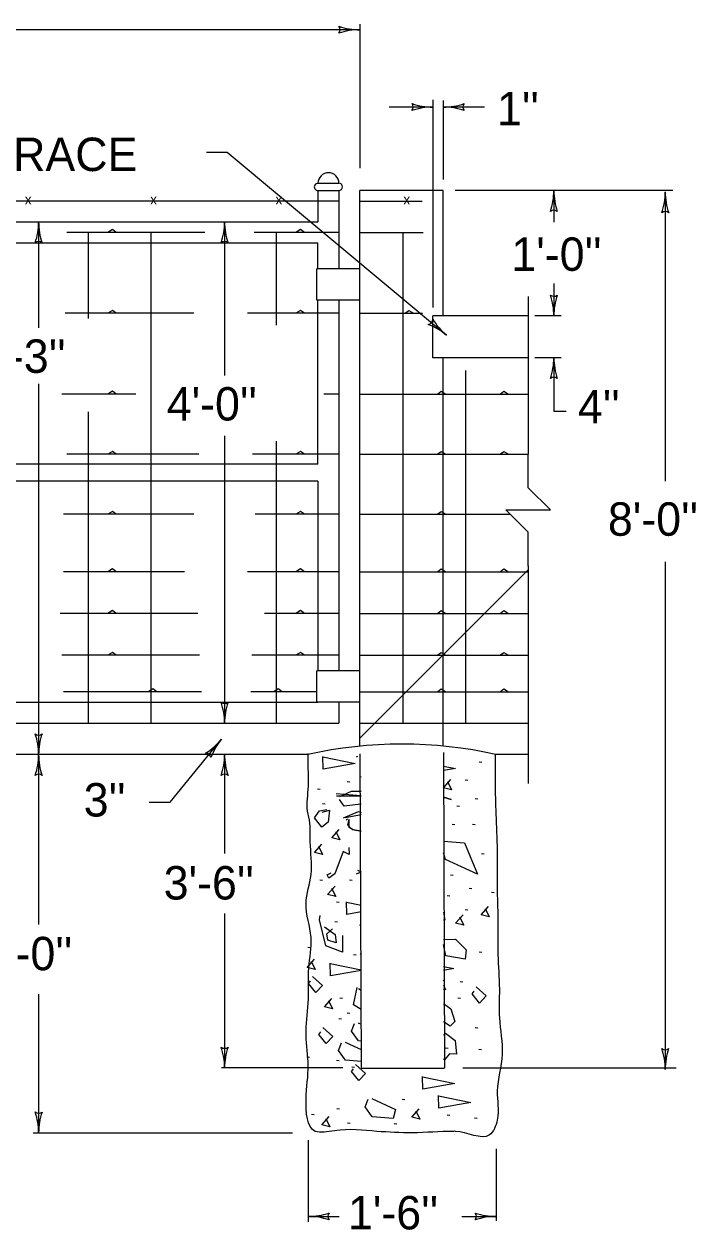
# Model space of a CAD drawing. Extents: x 997.6 to 1036.8, y 998.9 to 1022.9.
# Drawn here: x 1022.49 to 1026.51, y 1005.9 to 1013.12 of the extents above; entities that cross this region are included whole.
import ezdxf

# ---------------------------------------------------------------- set-up
doc = ezdxf.new("R2010")
doc.units = 0
doc.layers.add('Level 1', color=7, linetype='Continuous')

msp = doc.modelspace()

# ---------------------------------------------------------------- linework, layer by layer
at = {"layer": 'Level 1'}
for p, q in [((1024.4964, 1013.0844), (1018.5671, 1013.0844)), ((1024.4964, 1013.1182), (1024.4964, 1012.2565)), ((1024.9339, 1012.6646), (1024.9339, 1011.4223)), ((1024.9964, 1012.6603), (1024.9964, 1012.1878)), ((1024.9339, 1012.6218), (1024.6733, 1012.6218)), ((1025.242, 1012.6218), (1024.9964, 1012.6218)), ((1023.5787, 1012.3518), (1023.7037, 1012.3518)), ((1023.7037, 1012.3518), (1025.0158, 1011.2563)), ((1024.2464, 1012.1658), (1024.3719, 1012.1658)), ((1024.3714, 1012.0594), (1016.8714, 1012.0594)), ((1024.2464, 1012.1219), (1024.2464, 1011.9344)), ((1024.2464, 1012.1219), (1024.3714, 1012.1219)), ((1024.3714, 1012.1219), (1024.3714, 1011.6537)), ((1024.9964, 1012.1218), (1024.4964, 1012.1218)), ((1024.4964, 1008.797), (1024.4964, 1012.1218)), ((1024.4964, 1012.0594), (1024.8701, 1012.0594)), ((1024.9964, 1011.3718), (1024.9964, 1012.1218)), ((1026.3697, 1012.1218), (1025.0669, 1012.1218)), ((1025.6576, 1012.1218), (1025.6576, 1011.9322)), ((1026.324, 1012.1134), (1026.324, 1010.3835)), ((1016.9964, 1011.9344), (1024.2464, 1011.9344)), ((1022.5752, 1011.9344), (1022.5752, 1011.3014)), ((1023.6877, 1011.9344), (1023.6877, 1011.015)), ((1023.5687, 1011.8719), (1022.7445, 1011.8719)), ((1022.8714, 1011.8719), (1022.8714, 1011.3567)), ((1023.2464, 1011.8719), (1023.2464, 1008.9344)), ((1024.3714, 1011.8719), (1023.8652, 1011.8719)), ((1023.9964, 1011.8719), (1023.9964, 1011.3165)), ((1024.4963, 1011.8719), (1024.8748, 1011.8719)), ((1024.7536, 1011.8719), (1024.7536, 1010.1844)), ((1020.6722, 1011.8094), (1024.2464, 1011.8094)), ((1024.2464, 1011.6537), (1024.2464, 1011.8094)), ((1024.2389, 1011.4662), (1024.2389, 1011.6537)), ((1024.4964, 1011.6537), (1024.2389, 1011.6537)), ((1025.6576, 1011.5653), (1025.6576, 1011.3718)), ((1025.5036, 1011.4873), (1025.5036, 1010.5438)), ((1024.4964, 1011.4662), (1024.2389, 1011.4662)), ((1024.2464, 1010.4852), (1024.2464, 1011.4662)), ((1024.3714, 1011.4662), (1024.3714, 1009.2469)), ((1023.5033, 1011.3875), (1022.7345, 1011.3875)), ((1024.3714, 1011.3875), (1023.825, 1011.3875)), ((1024.4963, 1011.3875), (1024.8708, 1011.3875)), ((1024.9339, 1011.1218), (1024.9339, 1011.3718)), ((1025.5036, 1011.3718), (1024.9339, 1011.3718)), ((1025.7013, 1011.3718), (1025.5438, 1011.3718)), ((1025.5036, 1011.1218), (1024.9339, 1011.1218)), ((1024.9964, 1008.7975), (1024.9964, 1011.1218)), ((1025.7013, 1011.1218), (1025.5438, 1011.1218)), ((1025.6576, 1011.1218), (1025.6576, 1010.8011)), ((1025.1286, 1011.0452), (1025.1286, 1010.1844)), ((1022.5752, 1010.9647), (1022.5752, 1008.7463)), ((1023.1565, 1010.9032), (1022.7144, 1010.9032)), ((1024.3714, 1010.9032), (1024.2822, 1010.9032)), ((1024.4963, 1010.9032), (1025.5036, 1010.9032)), ((1022.8714, 1010.7988), (1022.8714, 1008.9344)), ((1025.6576, 1010.8011), (1025.7318, 1010.8011)), ((1023.6877, 1010.6532), (1023.6877, 1008.9344)), ((1023.9964, 1010.623), (1023.9964, 1008.9344)), ((1023.5335, 1010.5438), (1022.7445, 1010.5438)), ((1024.3714, 1010.5438), (1023.8551, 1010.5438)), ((1024.4963, 1010.5438), (1025.5036, 1010.5438)), ((1024.2464, 1010.4852), (1020.6722, 1010.4852)), ((1024.2464, 1010.3837), (1020.6722, 1010.3837)), ((1024.2464, 1010.3837), (1024.2464, 1009.2469)), ((1023.5033, 1010.1844), (1022.7244, 1010.1844)), ((1024.3714, 1010.1844), (1023.8702, 1010.1844)), ((1024.4963, 1010.1844), (1025.3963, 1010.1844)), ((1024.7536, 1010.1844), (1024.7536, 1008.9344)), ((1025.1286, 1010.1844), (1025.1286, 1008.9344)), ((1026.324, 1009.9011), (1026.324, 1006.8625)), ((1023.4481, 1009.8407), (1022.7244, 1009.8407)), ((1024.3714, 1009.8407), (1023.825, 1009.8407)), ((1024.4963, 1009.8407), (1025.5036, 1009.8407)), ((1024.4964, 1008.8447), (1025.5036, 1009.8518)), ((1025.5036, 1009.8771), (1025.5036, 1008.5742)), ((1023.5285, 1009.5907), (1022.7043, 1009.5907)), ((1024.3714, 1009.5907), (1023.9255, 1009.5907)), ((1024.4963, 1009.5907), (1025.5036, 1009.5907)), ((1023.5385, 1009.3407), (1022.7144, 1009.3407)), ((1024.3714, 1009.3407), (1023.8501, 1009.3407)), ((1024.4963, 1009.3407), (1025.5036, 1009.3407)), ((1024.4964, 1009.2469), (1024.2389, 1009.2469)), ((1024.2389, 1009.0594), (1024.2389, 1009.2469)), ((1023.5486, 1009.1219), (1022.7244, 1009.1219)), ((1024.2389, 1009.1219), (1023.8451, 1009.1219)), ((1024.4963, 1009.1219), (1025.5036, 1009.1219)), ((1020.6722, 1009.0594), (1024.2464, 1009.0594)), ((1024.4964, 1009.0594), (1024.2389, 1009.0594)), ((1024.3714, 1009.0594), (1024.3714, 1008.9344)), ((1016.8714, 1008.9344), (1024.3714, 1008.9344)), ((1024.4963, 1008.9344), (1025.5036, 1008.9344)), ((1023.362, 1008.4621), (1023.6692, 1008.839)), ((1024.1878, 1008.7469), (1016.9988, 1008.7469)), ((1022.5752, 1008.7463), (1022.5752, 1007.7293)), ((1023.6877, 1008.7463), (1023.6877, 1008.1546)), ((1024.4967, 1008.7516), (1024.5042, 1006.8708)), ((1024.9965, 1008.7596), (1025.004, 1006.8728)), ((1025.5036, 1008.7469), (1025.3115, 1008.7469)), ((1023.237, 1008.4621), (1023.362, 1008.4621)), ((1023.6877, 1007.796), (1023.6877, 1006.8713)), ((1022.5752, 1007.3124), (1022.5752, 1006.4825)), ((1024.396, 1006.8713), (1023.6688, 1006.8713)), ((1024.5042, 1006.8708), (1025.0042, 1006.8708)), ((1026.3893, 1006.8708), (1025.113, 1006.8708)), ((1022.5433, 1006.4825), (1024.0937, 1006.4825)), ((1024.1877, 1006.4393), (1024.1877, 1005.9512)), ((1025.3127, 1006.3873), (1025.3127, 1005.9565)), ((1024.1877, 1005.9825), (1024.3726, 1005.9825)), ((1025.1073, 1005.9825), (1025.3127, 1005.9825))]:
    msp.add_line(p, q, dxfattribs=at)
for points in [[(1023.0399, 1011.8719), (1023.0167, 1011.8893), (1022.9892, 1011.8719)], [(1024.1649, 1011.8719), (1024.1417, 1011.8893), (1024.1142, 1011.8719)], [(1023.0399, 1011.3875), (1023.0167, 1011.4049), (1022.9892, 1011.3875)], [(1024.1649, 1011.3875), (1024.1417, 1011.4049), (1024.1142, 1011.3875)], [(1024.7697, 1011.39), (1024.7896, 1011.405), (1024.8171, 1011.3875)], [(1023.0399, 1010.9032), (1023.0167, 1010.9206), (1022.9892, 1010.9032)], [(1024.9634, 1010.9057), (1024.9833, 1010.9206), (1025.0108, 1010.9032)], [(1025.3384, 1010.9057), (1025.3583, 1010.9206), (1025.3858, 1010.9032)], [(1023.0399, 1010.5438), (1023.0167, 1010.5612), (1022.9892, 1010.5438)], [(1024.1649, 1010.5438), (1024.1417, 1010.5612), (1024.1142, 1010.5438)], [(1024.9634, 1010.5463), (1024.9833, 1010.5613), (1025.0108, 1010.5438)], [(1025.3384, 1010.5463), (1025.3583, 1010.5613), (1025.3858, 1010.5438)], [(1025.5036, 1009.8771), (1025.5036, 1010.0771), (1025.3703, 1010.2104), (1025.6369, 1010.2104), (1025.5036, 1010.3438), (1025.5036, 1010.5438)], [(1023.0399, 1010.1844), (1023.0167, 1010.2018), (1022.9892, 1010.1844)], [(1024.1649, 1010.1844), (1024.1417, 1010.2018), (1024.1142, 1010.1844)], [(1024.9634, 1010.1869), (1024.9833, 1010.2018), (1025.0108, 1010.1844)], [(1023.0399, 1009.8407), (1023.0167, 1009.8581), (1022.9892, 1009.8407)], [(1024.1649, 1009.8407), (1024.1417, 1009.8581), (1024.1142, 1009.8407)], [(1024.9634, 1009.8432), (1024.9833, 1009.8581), (1025.0108, 1009.8407)], [(1025.3384, 1009.8432), (1025.3583, 1009.8581), (1025.3858, 1009.8407)], [(1023.0399, 1009.5907), (1023.0167, 1009.6081), (1022.9892, 1009.5907)], [(1024.1649, 1009.5907), (1024.1417, 1009.6081), (1024.1142, 1009.5907)], [(1024.9634, 1009.5932), (1024.9833, 1009.6081), (1025.0108, 1009.5907)], [(1025.3384, 1009.5932), (1025.3583, 1009.6081), (1025.3858, 1009.5907)], [(1023.0399, 1009.3407), (1023.0167, 1009.3581), (1022.9892, 1009.3407)], [(1024.1649, 1009.3407), (1024.1417, 1009.3581), (1024.1142, 1009.3407)], [(1024.9634, 1009.3432), (1024.9833, 1009.3581), (1025.0108, 1009.3407)], [(1025.3384, 1009.3432), (1025.3583, 1009.3581), (1025.3858, 1009.3407)], [(1023.2824, 1009.1219), (1023.2592, 1009.1393), (1023.2317, 1009.1219)], [(1024.0324, 1009.1219), (1024.0092, 1009.1393), (1023.9817, 1009.1219)], [(1024.9634, 1009.1244), (1024.9833, 1009.1393), (1025.0108, 1009.1219)], [(1025.3384, 1009.1244), (1025.3583, 1009.1393), (1025.3858, 1009.1219)], [(1024.2754, 1008.7328), (1024.4694, 1008.6928), (1024.2774, 1008.6588), (1024.2754, 1008.7348)], [(1024.4778, 1008.7323), (1024.4858, 1008.7363)], [(1024.9966, 1008.6782), (1025.0683, 1008.6634), (1024.9966, 1008.6507)], [(1025.2106, 1008.704), (1025.2266, 1008.702)], [(1024.494, 1008.6156), (1024.5042, 1008.6143)], [(1024.9966, 1008.5482), (1025.0404, 1008.598)], [(1025.1272, 1008.596), (1025.1432, 1008.594)], [(1024.2436, 1008.542), (1024.2596, 1008.54)], [(1024.3778, 1008.4963), (1024.4478, 1008.5283), (1024.5042, 1008.5283)], [(1024.4203, 1008.5862), (1024.4363, 1008.5842)], [(1025.0204, 1008.586), (1025.0444, 1008.536), (1024.9966, 1008.5479)], [(1024.273, 1008.4536), (1024.2891, 1008.4516)], [(1024.3558, 1008.5143), (1024.5042, 1008.5018)], [(1024.5042, 1008.4983), (1024.3578, 1008.4983)], [(1024.5042, 1008.4506), (1024.4698, 1008.4463), (1024.4038, 1008.4383), (1024.3758, 1008.4783)], [(1024.9966, 1008.4924), (1025.0439, 1008.4783), (1024.9966, 1008.4914)], [(1025.1861, 1008.4831), (1025.2021, 1008.4811)], [(1024.2718, 1008.4023), (1024.3158, 1008.4143), (1024.3078, 1008.3423), (1024.2698, 1008.3123), (1024.2258, 1008.3683), (1024.2558, 1008.4103), (1024.2998, 1008.4183)], [(1024.3998, 1008.3683), (1024.4898, 1008.4063), (1024.5042, 1008.3998)], [(1024.4118, 1008.3703), (1024.5042, 1008.3878)], [(1025.0781, 1008.4389), (1025.0941, 1008.4369)], [(1024.4238, 1008.3603), (1024.4158, 1008.3543)], [(1024.5042, 1008.2857), (1024.4538, 1008.2963), (1024.4258, 1008.3243), (1024.4338, 1008.3603)], [(1024.5042, 1008.2878), (1024.4578, 1008.2963), (1024.4338, 1008.3103), (1024.4338, 1008.3603)], [(1025.0486, 1008.3309), (1025.0647, 1008.3289)], [(1025.1713, 1008.3309), (1025.1873, 1008.3289)], [(1024.3528, 1008.2866), (1024.3768, 1008.2366), (1024.3288, 1008.2486), (1024.3728, 1008.2986)], [(1024.2498, 1008.1983), (1024.2738, 1008.1483), (1024.2258, 1008.1603), (1024.2698, 1008.2103)], [(1024.4318, 1008.1903), (1024.4338, 1008.1483), (1024.3978, 1008.1663), (1024.3478, 1008.0322), (1024.3118, 1008.0062), (1024.3018, 1008.0262), (1024.3258, 1008.0382)], [(1024.9966, 1008.2289), (1025.1239, 1008.2183), (1025.1999, 1008.0302), (1025.0099, 1008.1183), (1024.9966, 1008.1593)], [(1025.2253, 1008.1542), (1025.2413, 1008.1522)], [(1024.4998, 1008.0402), (1024.4758, 1008.0302)], [(1024.4838, 1008.0542), (1024.5042, 1008.0454)], [(1025.0388, 1008.0266), (1025.0548, 1008.0246)], [(1024.2583, 1007.9971), (1024.2743, 1007.9951)], [(1024.3283, 1007.9478), (1024.3523, 1007.8978), (1024.3043, 1007.9098), (1024.3483, 1007.9598)], [(1024.435, 1007.9971), (1024.451, 1007.9951)], [(1025.1518, 1007.9481), (1025.1678, 1007.9461)], [(1025.0192, 1007.9038), (1025.0352, 1007.9018)], [(1025.2843, 1007.9235), (1025.3003, 1007.9215)], [(1024.3565, 1007.8646), (1024.3725, 1007.8626)], [(1024.5042, 1007.805), (1024.4198, 1007.7901), (1024.4178, 1007.8661)], [(1024.4178, 1007.8641), (1024.5042, 1007.8463)], [(1024.9966, 1007.8028), (1025.0059, 1007.7561), (1024.9966, 1007.7561)], [(1025.1272, 1007.8204), (1025.1432, 1007.8184)], [(1025.2476, 1007.8259), (1025.2716, 1007.7759), (1025.2235, 1007.7879), (1025.2676, 1007.8379)], [(1024.3938, 1007.6641), (1024.3938, 1007.5641), (1024.2938, 1007.6021), (1024.2558, 1007.7581), (1024.2598, 1007.7842)], [(1024.3467, 1007.7468), (1024.3628, 1007.7448)], [(1024.494, 1007.7272), (1024.5042, 1007.7258)], [(1025.094, 1007.7761), (1025.1181, 1007.7261), (1025.07, 1007.7381), (1025.1141, 1007.7881)], [(1024.2858, 1007.7161), (1024.3498, 1007.6701), (1024.3558, 1007.6201), (1024.3058, 1007.6361), (1024.2998, 1007.6741), (1024.3338, 1007.7041)], [(1024.1848, 1007.5946), (1024.2008, 1007.5926)], [(1024.9966, 1007.6402), (1025.0699, 1007.6421), (1025.1339, 1007.5781), (1025.1279, 1007.5221), (1025.0119, 1007.5421), (1024.9966, 1007.6092)], [(1024.2056, 1007.5111), (1024.2296, 1007.4611), (1024.1815, 1007.4731), (1024.2256, 1007.5231)], [(1024.4596, 1007.5504), (1024.4756, 1007.5484)], [(1024.5042, 1007.5475), (1024.5011, 1007.5518), (1024.5042, 1007.5597)], [(1025.2106, 1007.5652), (1025.2266, 1007.5632)], [(1024.5042, 1007.4541), (1024.3215, 1007.4218), (1024.3195, 1007.4979)], [(1024.3195, 1007.4959), (1024.5042, 1007.4578)], [(1024.9966, 1007.4785), (1025.0585, 1007.4658), (1024.9966, 1007.4548)], [(1024.2138, 1007.4181), (1024.2738, 1007.3641), (1024.2338, 1007.3221), (1024.1898, 1007.3761), (1024.2018, 1007.3921)], [(1024.9966, 1007.3896), (1025.006, 1007.4003)], [(1024.9966, 1007.3663), (1025.01, 1007.3383), (1024.9966, 1007.3417)], [(1025.0978, 1007.3884), (1025.1138, 1007.3864)], [(1024.5042, 1007.2203), (1024.4598, 1007.2486), (1024.4818, 1007.3526)], [(1024.4898, 1007.3466), (1024.5042, 1007.3358)], [(1025.1922, 1007.3558), (1025.2522, 1007.3018), (1025.2122, 1007.2598), (1025.1682, 1007.3138), (1025.1802, 1007.3298)], [(1024.3087, 1007.2754), (1024.3327, 1007.2254), (1024.2847, 1007.2374), (1024.3287, 1007.2874)], [(1024.3762, 1007.2903), (1024.3922, 1007.2883)], [(1024.9966, 1007.2574), (1025.0406, 1007.2249), (1025.0646, 1007.1488), (1025.0366, 1007.1208), (1024.9966, 1007.1463)], [(1025.083, 1007.2903), (1025.099, 1007.2883)], [(1024.3713, 1007.1676), (1024.3873, 1007.1656)], [(1024.4203, 1007.2019), (1024.4363, 1007.1999)], [(1024.2759, 1007.1133), (1024.3359, 1007.0593), (1024.2959, 1007.0173), (1024.2519, 1007.0713), (1024.2639, 1007.0873)], [(1024.5042, 1007.0313), (1024.4891, 1007.0325), (1024.4471, 1007.0905), (1024.4651, 1007.1365)], [(1024.4871, 1007.1405), (1024.5042, 1007.1325)], [(1024.9966, 1007.067), (1025.0103, 1007.0798), (1025.0663, 1007.0358), (1025.0743, 1006.9538), (1025.0343, 1006.9558), (1025.0043, 1006.9198), (1024.9966, 1006.9249)], [(1025.1861, 1007.1136), (1025.2021, 1007.1116)], [(1024.5042, 1006.9099), (1024.4103, 1006.9174), (1024.3683, 1006.9754), (1024.3863, 1007.0214)], [(1024.4083, 1007.0254), (1024.5042, 1006.9808)], [(1024.1798, 1006.9368), (1024.1958, 1006.9348)], [(1025.0093, 1006.9908), (1025.0253, 1006.9888)], [(1025.2085, 1006.9833), (1025.2245, 1006.9813)], [(1024.3565, 1006.9173), (1024.3725, 1006.9153)], [(1024.4708, 1006.8925), (1024.5308, 1006.8385), (1024.4908, 1006.7965), (1024.4468, 1006.8505), (1024.4588, 1006.8665)], [(1024.4498, 1006.878), (1024.4658, 1006.876)], [(1024.965, 1006.8708), (1024.9757, 1006.8695)], [(1024.871, 1006.818), (1025.0651, 1006.778), (1024.873, 1006.744), (1024.871, 1006.82)], [(1024.5688, 1006.6876), (1024.7108, 1006.6216), (1024.6968, 1006.5696), (1024.5708, 1006.5796), (1024.5288, 1006.6376), (1024.5468, 1006.6836)], [(1024.7495, 1006.6848), (1024.7655, 1006.6828)], [(1024.9673, 1006.7038), (1025.1613, 1006.6638), (1024.9693, 1006.6298), (1024.9673, 1006.7058)], [(1024.2078, 1006.5945), (1024.2238, 1006.5925)], [(1024.2938, 1006.5688), (1024.3178, 1006.5188), (1024.2698, 1006.5308), (1024.3138, 1006.5808)], [(1024.3583, 1006.6284), (1024.3743, 1006.6264)], [(1024.8318, 1006.6151), (1024.8558, 1006.5651), (1024.8078, 1006.5771), (1024.8518, 1006.6271)], [(1025.0203, 1006.5908), (1025.0363, 1006.5888)], [(1024.4234, 1006.5418), (1024.4394, 1006.5398)], [(1024.7018, 1006.5381), (1024.7178, 1006.5361)], [(1025.1834, 1006.572), (1025.1994, 1006.57)]]:
    msp.add_lwpolyline(points, dxfattribs=at)
for centre, radius, start, end in [((1024.3478, 1013.0845), 0.0313, 318.7746, 40.89129), ((1024.4964, 1012.6935), 0.3909, 90, 108.66878), ((1024.4964, 1013.4754), 0.3909, 251.34716, 269.99389), ((1024.4964, 1012.6935), 0.3909, 89.98778, 90), ((1024.7853, 1012.6218), 0.0313, 318.7746, 40.89129), ((1024.9339, 1013.0127), 0.3909, 251.34716, 269.99389), ((1024.9964, 1013.0127), 0.3909, 270, 288.66878), ((1025.1451, 1012.6217), 0.0313, 138.7746, 220.89129), ((1024.9339, 1012.2308), 0.3909, 90, 108.66878), ((1024.9339, 1012.2308), 0.3909, 89.98778, 90), ((1024.9964, 1013.0127), 0.3909, 269.98778, 270), ((1024.9964, 1012.2308), 0.3909, 71.34716, 89.99389), ((1024.3092, 1012.1658), 0.0628, 0, 180), ((1024.2465, 1012.1439), 0.0219, 89.85495, 270.14505), ((1024.3713, 1012.1439), 0.0219, 270.14505, 89.85495), ((1025.2666, 1012.1218), 0.3909, 341.34716, 359.99389), ((1026.0485, 1012.1218), 0.3909, 180, 198.66878), ((1026.0485, 1012.1218), 0.3909, 179.98778, 180), ((1025.9331, 1012.1134), 0.3909, 341.34716, 359.99389), ((1026.7149, 1012.1134), 0.3909, 179.98778, 180), ((1026.7149, 1012.1134), 0.3909, 180, 198.66878), ((1025.6575, 1011.9731), 0.0313, 48.7746, 130.89129), ((1026.324, 1011.9648), 0.0313, 48.7746, 130.89129), ((1022.1842, 1011.9344), 0.3909, 341.34716, 359.99389), ((1022.9661, 1011.9344), 0.3909, 179.98778, 180), ((1022.9661, 1011.9344), 0.3909, 180, 198.66878), ((1023.2967, 1011.9344), 0.3909, 341.34716, 359.99389), ((1024.0786, 1011.9344), 0.3909, 179.98778, 180), ((1024.0786, 1011.9344), 0.3909, 180, 198.66878), ((1022.5751, 1011.7858), 0.0313, 48.7746, 130.89129), ((1023.6876, 1011.7858), 0.0313, 48.7746, 130.89129), ((1025.6576, 1011.5204), 0.0313, 228.7746, 310.89129), ((1025.2666, 1011.3718), 0.3909, 0, 18.66878), ((1026.0485, 1011.3718), 0.3909, 161.34716, 179.99389), ((1024.9017, 1011.3516), 0.0313, 278.91681, 1.03351), ((1025.2664, 1011.5563), 0.3909, 211.48937, 230.1361), ((1025.2666, 1011.3718), 0.3909, 359.98778, 0), ((1024.7653, 1010.9562), 0.3909, 50.14221, 68.811), ((1024.7653, 1010.9562), 0.3909, 50.12999, 50.14221), ((1025.2666, 1011.1218), 0.3909, 341.34716, 359.99389), ((1026.0485, 1011.1218), 0.3909, 180, 198.66878), ((1026.0485, 1011.1218), 0.3909, 179.98778, 180), ((1025.6575, 1010.9731), 0.0313, 48.7746, 130.89129), ((1023.6877, 1009.0831), 0.0313, 228.7746, 310.89129), ((1023.2967, 1008.9344), 0.3909, 0, 18.66878), ((1024.0786, 1008.9344), 0.3909, 161.34716, 179.99389), ((1023.2967, 1008.9344), 0.3909, 359.98778, 0), ((1022.5752, 1008.8949), 0.0313, 228.7746, 310.89129), ((1022.1842, 1008.7463), 0.3909, 0, 18.66878), ((1022.9661, 1008.7463), 0.3909, 161.34716, 179.99389), ((1023.3661, 1009.086), 0.3909, 302.16899, 320.81572), ((1023.9722, 1008.592), 0.3909, 140.82183, 159.49061), ((1023.9722, 1008.592), 0.3909, 140.80961, 140.82183), ((1024.749, 1006.247), 2.5625, 77.31962, 102.68038), ((1022.1842, 1008.7463), 0.3909, 341.34716, 359.99389), ((1022.9661, 1008.7463), 0.3909, 180, 198.66878), ((1022.9661, 1008.7463), 0.3909, 179.98778, 180), ((1022.1842, 1008.7463), 0.3909, 359.98778, 0), ((1023.5752, 1008.7238), 0.0313, 9.59643, 91.71312), ((1023.2967, 1008.7463), 0.3909, 341.34716, 359.99389), ((1024.0786, 1008.7463), 0.3909, 180, 198.66878), ((1024.0786, 1008.7463), 0.3909, 179.98778, 180), ((1022.5751, 1008.5976), 0.0313, 48.7746, 130.89129), ((1023.6876, 1008.5976), 0.0313, 48.7746, 130.89129), ((1023.6877, 1007.0199), 0.0313, 228.7746, 310.89129), ((1023.2967, 1006.8713), 0.3909, 0, 18.66878), ((1024.0786, 1006.8713), 0.3909, 161.34716, 179.99389), ((1026.324, 1007.0112), 0.0313, 228.7746, 310.89129), ((1025.9331, 1006.8625), 0.3909, 0, 18.66878), ((1026.7149, 1006.8625), 0.3909, 161.34716, 179.99389), ((1023.2967, 1006.8713), 0.3909, 359.98778, 0), ((1025.9331, 1006.8625), 0.3909, 359.98778, 0), ((1022.5752, 1006.6312), 0.0313, 228.7746, 310.89129), ((1022.1842, 1006.4825), 0.3909, 0, 18.66878), ((1022.9661, 1006.4825), 0.3909, 161.34716, 179.99389), ((1022.1842, 1006.4825), 0.3909, 359.98778, 0), ((1024.1877, 1006.3734), 0.3909, 270, 288.66878), ((1024.3363, 1005.9825), 0.0313, 138.7746, 220.89129), ((1025.164, 1005.9825), 0.0313, 318.7746, 40.89129), ((1025.3127, 1006.3734), 0.3909, 251.34716, 269.99389), ((1024.1877, 1006.3734), 0.3909, 269.98778, 270), ((1024.1877, 1005.5916), 0.3909, 71.34716, 89.99389), ((1025.3127, 1005.5916), 0.3909, 90, 108.66878), ((1025.3127, 1005.5916), 0.3909, 89.98778, 90)]:
    msp.add_arc(centre, radius, start, end, dxfattribs=at)
msp.add_spline([(1025.3063, 1008.7453), (1025.3063, 1008.7198), (1025.3063, 1008.5801), (1025.3105, 1008.3895), (1025.3188, 1008.1733), (1025.3188, 1007.9278), (1025.3231, 1007.7413), (1025.3231, 1007.5508), (1025.3316, 1007.3431), (1025.3316, 1007.1695), (1025.3486, 1006.9533), (1025.3188, 1006.7331), (1025.3188, 1006.5595), (1025.2723, 1006.4705), (1025.069, 1006.4918), (1025.0563, 1006.4918), (1024.8105, 1006.4833), (1024.5988, 1006.4918), (1024.3446, 1006.4958), (1024.2303, 1006.4918), (1024.1751, 1006.6823), (1024.1878, 1006.8856), (1024.1751, 1007.0678), (1024.1878, 1007.2583), (1024.1921, 1007.4703), (1024.2048, 1007.6523), (1024.1751, 1007.8558), (1024.2048, 1008.0293), (1024.2005, 1008.2243), (1024.1921, 1008.3726), (1024.1878, 1008.3895), (1024.1878, 1008.5378), (1024.1878, 1008.703), (1024.1878, 1008.7453), (1024.1878, 1008.7538)], degree=3, dxfattribs=at)

# ---------------------------------------------------------------- texts
for s, height, p in [("1''", 0.2, (1025.3174, 1012.5124)), ("4'' WOOD BRACE", 0.2, (1020.9831, 1012.2388)), ('x', 0.06, (1022.4925, 1012.039)), ('x', 0.06, (1023.2425, 1012.039)), ('x', 0.06, (1023.9925, 1012.039)), ('x', 0.06, (1024.7575, 1012.039)), ("1'-0''", 0.2, (1025.4036, 1011.6415)), ("4'-3''", 0.2, (1022.1975, 1011.0312)), ("4'-0''", 0.2, (1023.3417, 1010.7457)), ("4''", 0.2, (1025.8013, 1010.7293)), ("8'-0''", 0.2, (1025.9811, 1010.0562)), ("3''", 0.2, (1022.8448, 1008.376)), ("3'-6''", 0.2, (1023.3234, 1007.8793)), ("4'-0''", 0.2, (1022.2373, 1007.4558)), ("1'-6''", 0.2, (1024.426, 1005.9049))]:
    msp.add_text(s, height=height, dxfattribs=at).set_placement(p)

doc.saveas('drawing.dxf')
